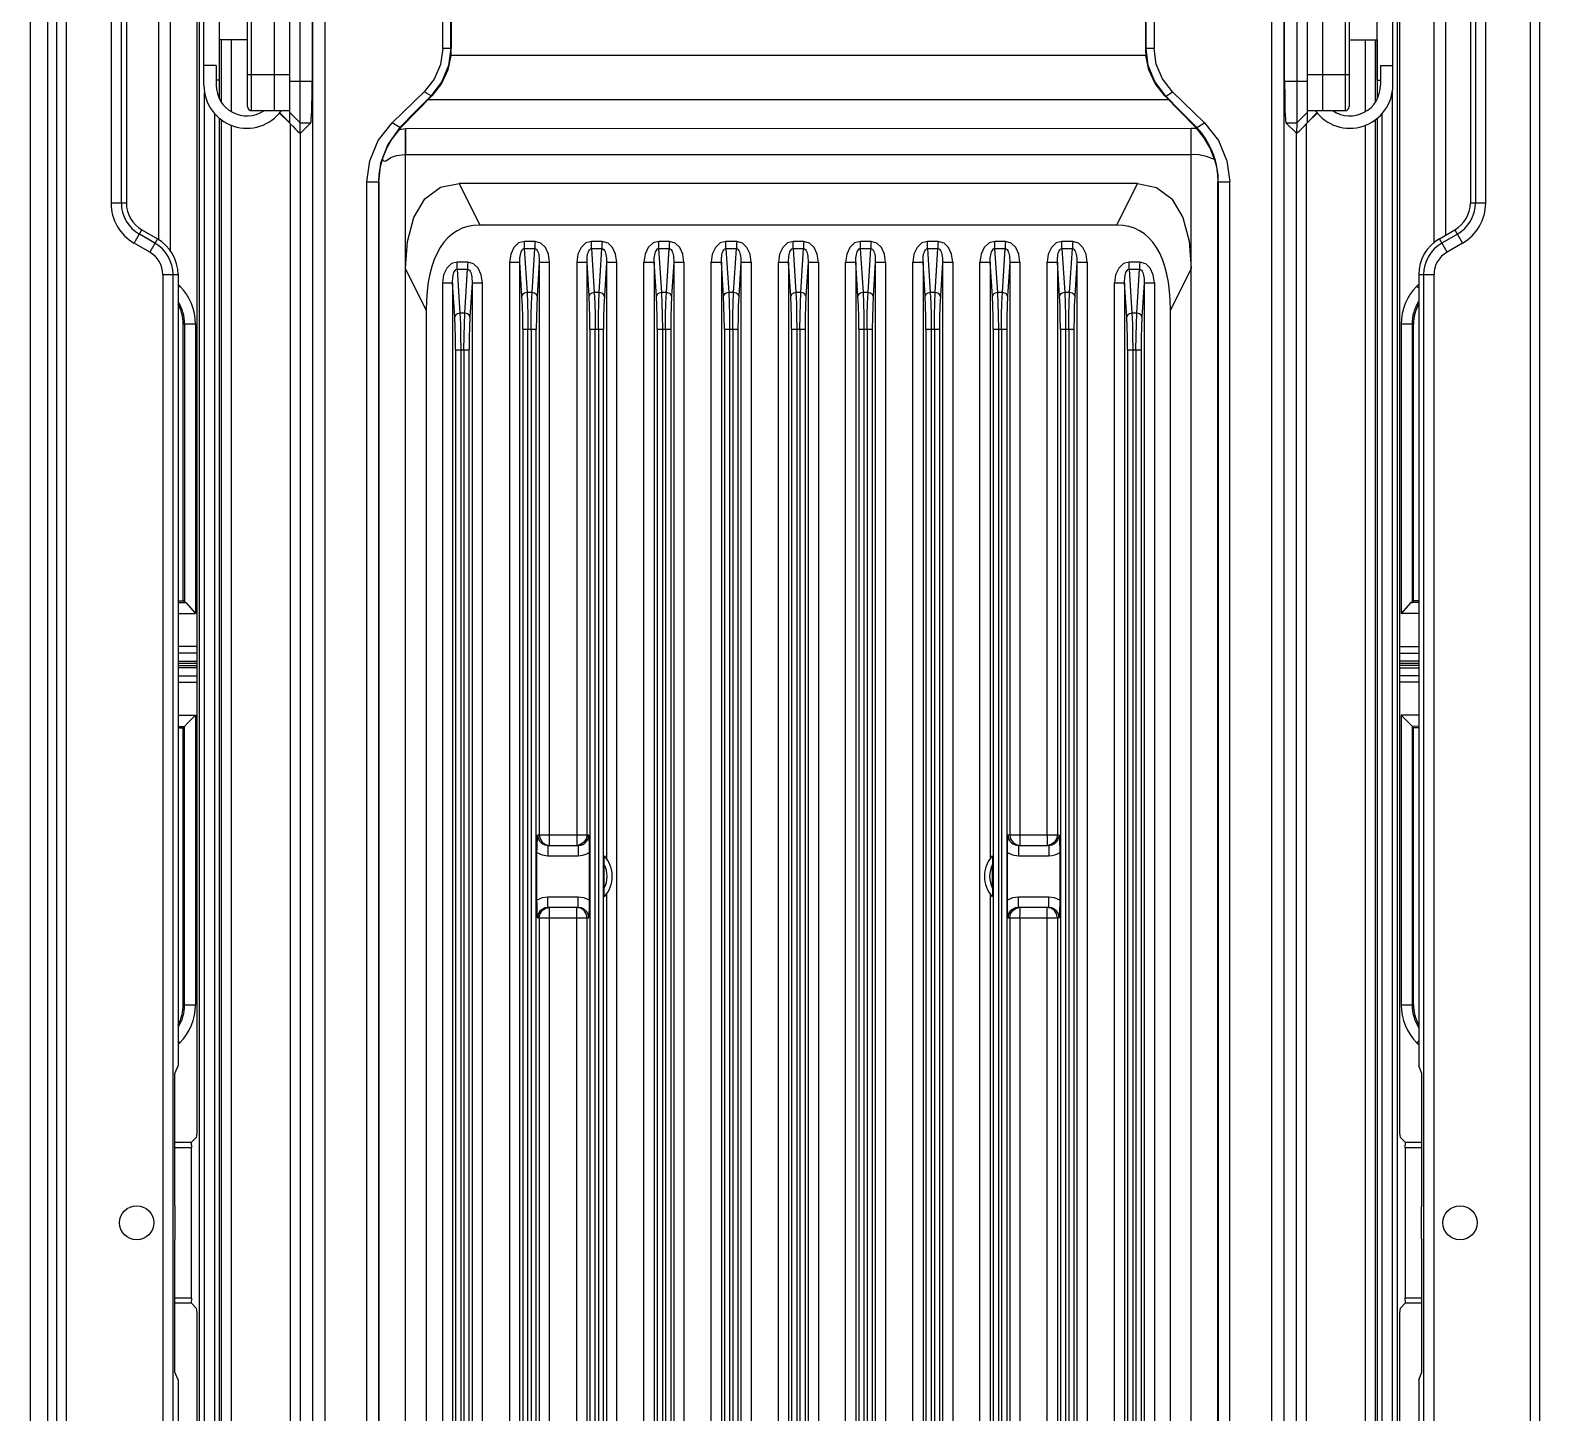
# Model space of a CAD drawing. Header units: millimetres. Extents: x -3132 to 28633, y 682 to 5849.
# Drawn here: x 7236.7 to 7382.7, y 2383.2 to 2516.9 of the extents above; entities that cross this region are included whole.
import ezdxf

# ---------------------------------------------------------------- set-up
doc = ezdxf.new("R2010")
doc.units = ezdxf.units.MM

msp = doc.modelspace()

# ---------------------------------------------------------------- linework, layer by layer
at = {"linetype": 'Continuous'}
for p, q in [((7236.728, 2694.147), (7236.728, 1716.919)), ((7238.395, 2695.146), (7238.395, 1715.92)), ((7239.312, 1716.961), (7239.312, 2694.105)), ((7382.745, 1716.961), (7382.745, 2694.105)), ((7264.034, 2601.516), (7264.034, 1908.046)), ((7265.26, 1906.961), (7265.26, 2601.516)), ((7277.451, 2601.516), (7277.451, 2515.088)), ((7344.606, 2601.516), (7344.606, 2515.088)), ((7356.797, 2601.516), (7356.797, 1906.961)), ((7358.022, 1908.046), (7358.022, 2601.516)), ((7369.167, 2559.533), (7369.167, 2410.832)), ((7368.975, 2333.372), (7368.975, 2557.694)), ((7252.89, 2410.832), (7252.89, 2556.533)), ((7253.082, 2553.519), (7253.082, 2337.547)), ((7240.228, 2343.582), (7240.228, 2547.484)), ((7381.828, 2547.484), (7381.828, 2343.582)), ((7253.528, 2511.533), (7253.528, 2544.533)), ((7255.028, 2512.033), (7255.028, 2544.533)), ((7367.028, 2512.033), (7367.028, 2544.533)), ((7368.528, 2511.533), (7368.528, 2544.533)), ((7261.828, 2507.899), (7261.828, 2543.167)), ((7262.828, 2507.898), (7262.828, 2543.168)), ((7359.228, 2543.168), (7359.228, 2507.898)), ((7360.228, 2543.167), (7360.228, 2507.899)), ((7244.546, 2542.11), (7244.546, 2500.152)), ((7245.545, 2500.152), (7245.545, 2542.11)), ((7246.028, 2542.11), (7246.028, 2500.152)), ((7257.748, 2509.483), (7257.748, 2541.583)), ((7258.148, 2509.083), (7258.148, 2541.983)), ((7260.328, 2541.983), (7260.328, 2509.083)), ((7361.728, 2541.983), (7361.728, 2509.083)), ((7363.908, 2541.983), (7363.908, 2509.083)), ((7364.308, 2541.583), (7364.308, 2509.483)), ((7376.028, 2542.11), (7376.028, 2500.152)), ((7376.511, 2542.11), (7376.511, 2500.152)), ((7377.511, 2500.152), (7377.511, 2542.11)), ((7263.998, 2539.17), (7263.998, 2511.896)), ((7277.412, 2515.088), (7277.399, 2538.609)), ((7344.657, 2538.609), (7344.645, 2515.088)), ((7358.058, 2511.896), (7358.058, 2539.17)), ((7276.626, 2515.088), (7276.626, 2536.432)), ((7345.431, 2536.432), (7345.431, 2515.088)), ((7249.183, 2496.557), (7249.183, 2529.438)), ((7250.252, 2530.211), (7250.252, 2495.517)), ((7372.542, 2496.279), (7372.542, 2529.474)), ((7373.611, 2528.7), (7373.611, 2497.024)), ((7257.748, 2515.933), (7255.028, 2515.933)), ((7255.045, 2510.231), (7255.045, 2515.933)), ((7255.204, 2515.933), (7255.204, 2509.934)), ((7256.203, 2508.992), (7256.203, 2515.933)), ((7364.308, 2515.933), (7367.028, 2515.933)), ((7365.853, 2515.933), (7365.853, 2508.992)), ((7366.852, 2509.934), (7366.852, 2515.933)), ((7367.011, 2515.933), (7367.011, 2510.231)), ((7277.412, 2515.088), (7276.626, 2515.088)), ((7344.642, 2514.405), (7277.414, 2514.405)), ((7345.431, 2515.088), (7344.606, 2515.088)), ((7254.728, 2513.44), (7253.528, 2513.44)), ((7254.728, 2513.44), (7254.728, 2511.533)), ((7367.328, 2513.44), (7367.328, 2511.533)), ((7367.328, 2513.44), (7368.528, 2513.44)), ((7255.028, 2512.033), (7254.728, 2512.033)), ((7257.748, 2512.583), (7261.828, 2512.583)), ((7263.998, 2511.896), (7261.828, 2511.896)), ((7360.228, 2511.896), (7358.058, 2511.896)), ((7360.228, 2512.583), (7364.308, 2512.583)), ((7367.028, 2512.033), (7367.328, 2512.033)), ((7253.595, 2338.019), (7253.595, 2510.799)), ((7271.749, 2507.916), (7274.843, 2510.916)), ((7275.589, 2510.527), (7272.624, 2507.493)), ((7275.506, 2510.529), (7274.843, 2510.916)), ((7275.229, 2510.159), (7346.828, 2510.159)), ((7275.506, 2510.529), (7275.589, 2510.527)), ((7346.467, 2510.527), (7346.55, 2510.529)), ((7346.467, 2510.527), (7349.432, 2507.493)), ((7346.592, 2510.49), (7347.213, 2510.916)), ((7347.213, 2510.916), (7350.307, 2507.916)), ((7368.475, 2510.932), (7368.475, 2333.83)), ((7254.545, 2508.819), (7254.545, 2338.008)), ((7258.148, 2509.083), (7261.828, 2509.083)), ((7261.862, 2507.846), (7260.821, 2508.873)), ((7260.836, 2508.891), (7261.828, 2507.899)), ((7261.828, 2508.898), (7262.828, 2507.898)), ((7360.228, 2508.898), (7359.228, 2507.898)), ((7361.238, 2508.874), (7360.194, 2507.829)), ((7360.228, 2509.083), (7363.908, 2509.083)), ((7360.228, 2507.899), (7361.22, 2508.891)), ((7367.511, 2333.823), (7367.511, 2508.819)), ((7255.045, 2338.505), (7255.045, 2508.33)), ((7255.204, 2508.218), (7255.204, 2338.267)), ((7256.203, 2337.694), (7256.203, 2507.659)), ((7261.862, 2507.846), (7261.862, 2337.694)), ((7262.845, 2506.88), (7262.828, 2507.898)), ((7262.828, 2507.898), (7263.863, 2507.898)), ((7263.863, 2507.898), (7262.862, 2506.897)), ((7272.489, 2507.448), (7271.749, 2507.916)), ((7272.624, 2507.493), (7272.488, 2507.449)), ((7272.624, 2507.493), (7272.56, 2507.426)), ((7273.024, 2507.35), (7273.028, 2504.853)), ((7273.028, 1903.696), (7273.028, 2507.35)), ((7273.075, 2507.365), (7349.028, 2507.378)), ((7349.028, 1906.213), (7349.028, 2507.389)), ((7349.524, 2507.494), (7349.432, 2507.493)), ((7349.432, 2507.493), (7349.532, 2507.388)), ((7349.571, 2507.451), (7350.307, 2507.916)), ((7358.168, 2507.898), (7359.211, 2506.897)), ((7358.168, 2507.898), (7359.228, 2507.898)), ((7359.228, 2507.898), (7359.211, 2506.88)), ((7360.194, 2333.508), (7360.194, 2507.829)), ((7365.853, 2507.659), (7365.853, 2333.508)), ((7366.852, 2334.081), (7366.852, 2508.218)), ((7367.011, 2508.33), (7367.011, 2334.32)), ((7262.833, 2506.885), (7262.845, 2506.88)), ((7262.862, 2338.165), (7262.862, 2506.897)), ((7359.194, 2506.88), (7359.194, 2333.98)), ((7359.211, 2506.88), (7359.222, 2506.884)), ((7273.028, 2504.853), (7349.028, 2504.853)), ((7269.302, 2271.104), (7269.302, 2502.189)), ((7269.302, 2502.189), (7270.456, 2502.189)), ((7270.406, 2502.189), (7270.406, 2271.104)), ((7270.456, 2502.189), (7270.456, 2271.104)), ((7278.221, 2502.033), (7280.221, 2498.022)), ((7343.835, 2502.033), (7278.221, 2502.033)), ((7341.835, 2498.022), (7343.835, 2502.033)), ((7351.6, 2271.104), (7351.6, 2502.189)), ((7351.6, 2502.189), (7351.65, 2502.189)), ((7351.65, 2502.189), (7351.65, 2271.104)), ((7351.65, 2502.189), (7352.755, 2502.189)), ((7352.755, 2271.104), (7352.755, 2502.189)), ((7246.028, 2500.152), (7244.546, 2500.152)), ((7377.511, 2500.152), (7376.028, 2500.152)), ((7246.787, 2496.27), (7247.528, 2497.554)), ((7248.787, 2496.269), (7247.287, 2497.135)), ((7247.528, 2497.554), (7249.028, 2496.688)), ((7341.835, 2498.022), (7280.221, 2498.022)), ((7373.028, 2496.688), (7374.528, 2497.554)), ((7374.77, 2497.135), (7373.27, 2496.269)), ((7374.528, 2497.554), (7375.269, 2496.27)), ((7248.287, 2495.404), (7246.787, 2496.27)), ((7249.028, 2496.688), (7248.287, 2495.404)), ((7284.514, 2495.742), (7284.525, 2495.946)), ((7284.514, 2495.742), (7284.791, 2491.497)), ((7284.514, 2495.742), (7285.531, 2495.741)), ((7284.525, 2495.946), (7284.525, 2496.445)), ((7285.564, 2496.444), (7284.525, 2496.445)), ((7285.266, 2491.497), (7285.531, 2495.741)), ((7285.564, 2496.444), (7285.531, 2496.189)), ((7285.531, 2496.189), (7285.531, 2495.741)), ((7291.014, 2495.742), (7291.025, 2495.946)), ((7291.014, 2495.742), (7291.291, 2491.497)), ((7291.014, 2495.742), (7292.031, 2495.741)), ((7291.025, 2495.946), (7291.025, 2496.445)), ((7292.064, 2496.444), (7291.025, 2496.445)), ((7291.766, 2491.497), (7292.031, 2495.741)), ((7292.064, 2496.444), (7292.031, 2496.189)), ((7292.031, 2496.189), (7292.031, 2495.741)), ((7297.514, 2495.742), (7297.525, 2495.946)), ((7297.514, 2495.742), (7297.791, 2491.497)), ((7297.514, 2495.742), (7298.531, 2495.741)), ((7297.525, 2495.946), (7297.525, 2496.445)), ((7298.564, 2496.444), (7297.525, 2496.445)), ((7298.266, 2491.497), (7298.531, 2495.741)), ((7298.564, 2496.444), (7298.531, 2496.189)), ((7298.531, 2496.189), (7298.531, 2495.741)), ((7304.014, 2495.742), (7304.025, 2495.946)), ((7304.014, 2495.742), (7304.291, 2491.497)), ((7304.014, 2495.742), (7305.031, 2495.741)), ((7304.025, 2495.946), (7304.025, 2496.445)), ((7305.064, 2496.444), (7304.025, 2496.445)), ((7304.766, 2491.497), (7305.031, 2495.741)), ((7305.064, 2496.444), (7305.031, 2496.189)), ((7305.031, 2496.189), (7305.031, 2495.741)), ((7310.514, 2495.742), (7310.525, 2495.946)), ((7310.514, 2495.742), (7310.791, 2491.497)), ((7310.514, 2495.742), (7311.531, 2495.741)), ((7310.525, 2495.946), (7310.525, 2496.445)), ((7311.564, 2496.444), (7310.525, 2496.445)), ((7311.266, 2491.497), (7311.531, 2495.741)), ((7311.564, 2496.444), (7311.531, 2496.189)), ((7311.531, 2496.189), (7311.531, 2495.741)), ((7317.014, 2495.742), (7317.291, 2491.497)), ((7317.014, 2495.742), (7318.031, 2495.741)), ((7318.064, 2496.444), (7317.025, 2496.445)), ((7317.766, 2491.497), (7318.031, 2495.741)), ((7318.064, 2496.444), (7318.031, 2496.189)), ((7318.031, 2496.189), (7318.031, 2495.741)), ((7323.514, 2495.742), (7323.525, 2495.946)), ((7323.514, 2495.742), (7323.791, 2491.497)), ((7323.514, 2495.742), (7324.531, 2495.741)), ((7323.525, 2495.946), (7323.525, 2496.445)), ((7324.564, 2496.444), (7323.525, 2496.445)), ((7324.266, 2491.497), (7324.531, 2495.741)), ((7324.564, 2496.444), (7324.531, 2496.189)), ((7324.531, 2496.189), (7324.531, 2495.741)), ((7330.014, 2495.742), (7330.025, 2495.946)), ((7330.014, 2495.742), (7330.291, 2491.497)), ((7330.014, 2495.742), (7331.031, 2495.741)), ((7330.025, 2495.946), (7330.025, 2496.445)), ((7331.064, 2496.444), (7330.025, 2496.445)), ((7330.766, 2491.497), (7331.031, 2495.741)), ((7331.064, 2496.444), (7331.031, 2496.189)), ((7331.031, 2496.189), (7331.031, 2495.741)), ((7336.514, 2495.742), (7336.525, 2495.946)), ((7336.514, 2495.742), (7336.791, 2491.497)), ((7336.514, 2495.742), (7337.531, 2495.741)), ((7336.525, 2495.946), (7336.525, 2496.445)), ((7337.564, 2496.444), (7336.525, 2496.445)), ((7337.266, 2491.497), (7337.531, 2495.741)), ((7337.564, 2496.444), (7337.531, 2496.189)), ((7337.531, 2496.189), (7337.531, 2495.741)), ((7373.769, 2495.404), (7373.028, 2496.688)), ((7375.269, 2496.27), (7373.769, 2495.404)), ((7278.025, 2493.946), (7278.025, 2494.445)), ((7279.064, 2494.444), (7278.025, 2494.445)), ((7279.064, 2494.444), (7279.031, 2494.189)), ((7279.031, 2494.189), (7279.031, 2493.741)), ((7283.093, 2494.424), (7283.093, 2219.667)), ((7283.093, 2494.424), (7284.087, 2494.424)), ((7284.292, 2491.144), (7284.087, 2494.424)), ((7284.087, 2219.667), (7284.087, 2494.424)), ((7285.97, 2494.424), (7285.765, 2491.144)), ((7285.97, 2494.424), (7285.97, 2439.033)), ((7286.963, 2438.033), (7286.963, 2494.441)), ((7289.593, 2494.424), (7289.593, 2439.033)), ((7289.593, 2494.424), (7290.587, 2494.424)), ((7290.792, 2491.144), (7290.587, 2494.424)), ((7290.587, 2439.033), (7290.587, 2494.424)), ((7292.47, 2494.424), (7292.265, 2491.144)), ((7292.47, 2494.424), (7292.47, 2436.776)), ((7293.463, 2219.667), (7293.463, 2494.441)), ((7296.093, 2219.667), (7296.093, 2494.424)), ((7296.093, 2494.424), (7297.087, 2494.424)), ((7297.292, 2491.144), (7297.087, 2494.424)), ((7297.087, 2494.424), (7297.087, 2219.667)), ((7298.97, 2494.424), (7298.765, 2491.144)), ((7298.97, 2494.424), (7298.97, 2219.667)), ((7299.963, 2494.441), (7299.963, 2219.667)), ((7302.593, 2219.667), (7302.593, 2494.424)), ((7302.593, 2494.424), (7303.587, 2494.424)), ((7303.587, 2494.424), (7303.587, 2219.667)), ((7303.792, 2491.144), (7303.587, 2494.424)), ((7305.47, 2494.424), (7305.265, 2491.144)), ((7305.47, 2494.424), (7305.47, 2219.667)), ((7306.463, 2494.441), (7306.463, 2219.667)), ((7309.093, 2219.667), (7309.093, 2494.424)), ((7309.093, 2494.424), (7310.087, 2494.424)), ((7310.087, 2494.424), (7310.087, 2219.667)), ((7310.292, 2491.144), (7310.087, 2494.424)), ((7311.97, 2494.424), (7311.765, 2491.144)), ((7311.97, 2494.424), (7311.97, 2219.667)), ((7312.963, 2494.441), (7312.963, 2219.667)), ((7315.593, 2219.667), (7315.593, 2494.424)), ((7315.593, 2494.424), (7316.587, 2494.424)), ((7316.792, 2491.144), (7316.587, 2494.424)), ((7316.587, 2494.424), (7316.587, 2219.667)), ((7318.47, 2494.424), (7318.265, 2491.144)), ((7318.47, 2494.424), (7318.47, 2219.667)), ((7319.463, 2494.441), (7319.463, 2219.667)), ((7322.093, 2219.667), (7322.093, 2494.424)), ((7322.093, 2494.424), (7323.087, 2494.424)), ((7323.292, 2491.144), (7323.087, 2494.424)), ((7323.087, 2494.424), (7323.087, 2219.667)), ((7324.97, 2494.424), (7324.765, 2491.144)), ((7324.97, 2494.424), (7324.97, 2219.667)), ((7325.963, 2494.441), (7325.963, 2219.667)), ((7328.593, 2219.667), (7328.593, 2494.424)), ((7328.593, 2494.424), (7329.587, 2494.424)), ((7329.792, 2491.144), (7329.587, 2494.424)), ((7329.587, 2494.424), (7329.587, 2436.776)), ((7331.47, 2494.424), (7331.265, 2491.144)), ((7331.47, 2494.424), (7331.47, 2439.033)), ((7332.463, 2494.441), (7332.463, 2438.033)), ((7335.093, 2439.033), (7335.093, 2494.424)), ((7335.093, 2494.424), (7336.087, 2494.424)), ((7336.087, 2494.424), (7336.087, 2439.033)), ((7336.292, 2491.144), (7336.087, 2494.424)), ((7337.97, 2494.424), (7337.765, 2491.144)), ((7337.97, 2494.424), (7337.97, 2219.667)), ((7338.963, 2494.441), (7338.963, 2219.667)), ((7343.025, 2493.946), (7343.025, 2494.445)), ((7344.064, 2494.444), (7343.025, 2494.445)), ((7344.064, 2494.444), (7344.031, 2494.189)), ((7344.031, 2494.189), (7344.031, 2493.741)), ((7249.546, 2493.224), (7249.546, 2351.842)), ((7249.546, 2493.224), (7251.028, 2493.224)), ((7250.545, 2351.842), (7250.545, 2493.224)), ((7251.028, 2493.224), (7251.028, 2416.707)), ((7275.028, 2489.792), (7273.028, 2493.804)), ((7278.014, 2493.742), (7278.025, 2493.946)), ((7278.014, 2493.742), (7278.291, 2489.497)), ((7278.014, 2493.742), (7279.031, 2493.741)), ((7278.766, 2489.497), (7279.031, 2493.741)), ((7343.014, 2493.742), (7343.025, 2493.946)), ((7343.014, 2493.742), (7343.291, 2489.497)), ((7343.014, 2493.742), (7344.031, 2493.741)), ((7343.766, 2489.497), (7344.031, 2493.741)), ((7349.028, 2493.804), (7347.028, 2489.792)), ((7371.028, 2493.224), (7371.028, 2416.707)), ((7371.028, 2493.224), (7372.511, 2493.224)), ((7371.511, 2493.224), (7371.511, 2351.842)), ((7372.511, 2351.842), (7372.511, 2493.224)), ((7251.202, 2492.117), (7251.028, 2492.292)), ((7251.028, 2491.943), (7251.202, 2492.117)), ((7276.593, 2492.424), (7276.593, 1918.625)), ((7276.593, 2492.424), (7277.587, 2492.424)), ((7277.587, 2492.424), (7277.587, 1918.642)), ((7277.792, 2489.144), (7277.587, 2492.424)), ((7279.47, 2492.424), (7279.265, 2489.144)), ((7279.47, 2492.424), (7279.47, 2217.482)), ((7280.465, 2217.479), (7280.463, 2492.441)), ((7285.266, 2491.497), (7284.791, 2491.497)), ((7291.766, 2491.497), (7291.291, 2491.497)), ((7298.266, 2491.497), (7297.791, 2491.497)), ((7304.766, 2491.497), (7304.291, 2491.497)), ((7311.266, 2491.497), (7310.791, 2491.497)), ((7317.766, 2491.497), (7317.291, 2491.497)), ((7324.266, 2491.497), (7323.791, 2491.497)), ((7330.766, 2491.497), (7330.291, 2491.497)), ((7337.266, 2491.497), (7336.791, 2491.497)), ((7341.591, 2217.479), (7341.593, 2492.424)), ((7341.593, 2492.424), (7342.587, 2492.424)), ((7342.587, 2492.424), (7342.587, 2217.482)), ((7342.792, 2489.144), (7342.587, 2492.424)), ((7344.47, 2492.424), (7344.265, 2489.144)), ((7344.47, 2492.424), (7344.47, 1918.642)), ((7345.463, 2492.441), (7345.463, 1918.642)), ((7371.028, 2492.292), (7370.854, 2492.117)), ((7370.854, 2492.117), (7371.028, 2491.943)), ((7275.028, 2489.792), (7275.028, 1921.274)), ((7347.028, 1921.274), (7347.028, 2489.792)), ((7251.534, 2461.665), (7251.534, 2488.449)), ((7252.722, 2488.449), (7251.534, 2488.449)), ((7251.668, 2488.449), (7251.668, 2461.531)), ((7252.722, 2488.449), (7252.722, 2460.447)), ((7278.766, 2489.497), (7278.291, 2489.497)), ((7343.766, 2489.497), (7343.291, 2489.497)), ((7369.334, 2488.449), (7369.334, 2460.447)), ((7370.522, 2488.449), (7369.334, 2488.449)), ((7370.388, 2488.449), (7370.388, 2461.531)), ((7370.522, 2461.665), (7370.522, 2488.449)), ((7284.374, 2487.962), (7284.374, 2224.352)), ((7284.374, 2487.962), (7285.682, 2487.962)), ((7284.873, 2224.352), (7284.873, 2487.962)), ((7285.183, 2487.962), (7285.183, 2224.352)), ((7285.682, 2224.352), (7285.682, 2487.962)), ((7290.874, 2487.962), (7290.874, 2224.352)), ((7290.874, 2487.962), (7292.182, 2487.962)), ((7291.373, 2224.352), (7291.373, 2487.962)), ((7291.683, 2487.962), (7291.683, 2224.352)), ((7292.182, 2224.352), (7292.182, 2487.962)), ((7297.374, 2487.962), (7297.374, 2224.352)), ((7297.374, 2487.962), (7298.682, 2487.962)), ((7297.873, 2487.962), (7297.873, 2224.352)), ((7298.183, 2487.962), (7298.183, 2224.352)), ((7298.682, 2487.962), (7298.682, 2224.352)), ((7303.874, 2487.962), (7303.874, 2224.352)), ((7303.874, 2487.962), (7305.182, 2487.962)), ((7304.373, 2487.962), (7304.373, 2224.352)), ((7304.683, 2487.962), (7304.683, 2224.352)), ((7305.182, 2487.962), (7305.182, 2224.352)), ((7310.374, 2487.962), (7310.374, 2224.352)), ((7310.374, 2487.962), (7311.682, 2487.962)), ((7310.873, 2487.962), (7310.873, 2224.352)), ((7311.183, 2487.962), (7311.183, 2224.352)), ((7311.682, 2487.962), (7311.682, 2224.352)), ((7316.874, 2487.962), (7316.874, 2224.352)), ((7316.874, 2487.962), (7318.182, 2487.962)), ((7317.373, 2487.962), (7317.373, 2224.352)), ((7317.683, 2487.962), (7317.683, 2224.352)), ((7318.182, 2487.962), (7318.182, 2224.352)), ((7323.374, 2487.962), (7323.374, 2224.352)), ((7323.374, 2487.962), (7324.682, 2487.962)), ((7323.873, 2487.962), (7323.873, 2224.352)), ((7324.183, 2487.962), (7324.183, 2224.352)), ((7324.682, 2487.962), (7324.682, 2224.352)), ((7329.874, 2487.962), (7329.874, 2224.352)), ((7329.874, 2487.962), (7331.182, 2487.962)), ((7330.373, 2487.962), (7330.373, 2224.352)), ((7330.683, 2487.962), (7330.683, 2224.352)), ((7331.182, 2487.962), (7331.182, 2224.352)), ((7336.374, 2487.962), (7336.374, 2224.352)), ((7336.374, 2487.962), (7337.682, 2487.962)), ((7336.873, 2487.962), (7336.873, 2224.352)), ((7337.183, 2487.962), (7337.183, 2224.352)), ((7337.682, 2487.962), (7337.682, 2224.352)), ((7277.874, 2485.962), (7277.874, 1925.104)), ((7277.874, 2485.962), (7279.182, 2485.962)), ((7278.373, 2485.962), (7278.373, 1925.104)), ((7278.683, 2485.962), (7278.683, 2217.241)), ((7279.182, 2217.241), (7279.182, 2485.962)), ((7342.874, 2485.962), (7342.874, 2217.241)), ((7342.874, 2485.962), (7344.182, 2485.962)), ((7343.373, 2485.962), (7343.373, 2217.241)), ((7343.683, 2485.962), (7343.683, 1925.104)), ((7344.182, 2485.962), (7344.182, 1925.104)), ((7251.028, 2461.665), (7251.534, 2461.665)), ((7251.028, 2461.52), (7251.798, 2461.521)), ((7251.028, 2460.447), (7252.722, 2460.447)), ((7251.534, 2461.665), (7251.668, 2461.531)), ((7251.668, 2461.531), (7251.798, 2461.521)), ((7251.798, 2461.521), (7252.722, 2460.447)), ((7370.258, 2461.521), (7369.334, 2460.447)), ((7371.028, 2460.447), (7369.334, 2460.447)), ((7370.258, 2461.521), (7370.388, 2461.531)), ((7371.028, 2461.521), (7370.258, 2461.521)), ((7370.388, 2461.531), (7370.522, 2461.665)), ((7371.028, 2461.665), (7370.522, 2461.665)), ((7252.89, 2457.251), (7251.028, 2457.251)), ((7252.89, 2456.633), (7251.028, 2456.633)), ((7369.167, 2457.251), (7371.028, 2457.251)), ((7369.167, 2456.633), (7371.028, 2456.633)), ((7251.028, 2455.853), (7252.89, 2455.853)), ((7252.89, 2455.633), (7251.028, 2455.633)), ((7251.028, 2455.433), (7252.89, 2455.433)), ((7252.89, 2455.213), (7251.028, 2455.213)), ((7371.028, 2455.853), (7369.167, 2455.853)), ((7371.028, 2455.633), (7369.167, 2455.633)), ((7371.028, 2455.433), (7369.167, 2455.433)), ((7369.167, 2455.213), (7371.028, 2455.213)), ((7251.028, 2454.433), (7252.89, 2454.433)), ((7251.028, 2453.815), (7252.89, 2453.815)), ((7371.028, 2454.433), (7369.167, 2454.433)), ((7371.028, 2453.815), (7369.167, 2453.815)), ((7251.028, 2450.619), (7252.722, 2450.619)), ((7252.722, 2450.619), (7252.722, 2422.617)), ((7369.334, 2450.619), (7369.334, 2422.617)), ((7371.028, 2450.619), (7369.334, 2450.619)), ((7251.028, 2449.533), (7251.66, 2449.534)), ((7251.028, 2449.401), (7251.534, 2449.401)), ((7251.534, 2449.401), (7251.667, 2449.54)), ((7251.534, 2422.617), (7251.534, 2449.401)), ((7251.668, 2422.617), (7251.656, 2449.54)), ((7370.4, 2449.539), (7370.388, 2422.617)), ((7371.028, 2449.542), (7370.395, 2449.544)), ((7370.522, 2422.617), (7370.522, 2449.401)), ((7371.028, 2449.401), (7370.522, 2449.401)), ((7285.782, 2438.629), (7285.805, 2439.033)), ((7290.751, 2439.033), (7285.805, 2439.033)), ((7331.282, 2438.629), (7331.305, 2439.033)), ((7336.251, 2439.033), (7331.305, 2439.033)), ((7285.747, 2432.727), (7285.747, 2437.338)), ((7286.583, 2438.11), (7286.817, 2438.063)), ((7286.811, 2438.033), (7286.811, 2437.033)), ((7286.811, 2438.033), (7289.745, 2438.033)), ((7286.811, 2437.033), (7289.745, 2437.033)), ((7289.589, 2438.11), (7289.593, 2438.033)), ((7289.97, 2438.109), (7289.739, 2438.063)), ((7289.745, 2438.033), (7289.745, 2437.033)), ((7290.806, 2437.766), (7290.81, 2437.338)), ((7290.81, 2437.338), (7290.81, 2432.727)), ((7331.247, 2432.727), (7331.247, 2437.338)), ((7332.083, 2438.11), (7332.317, 2438.063)), ((7332.311, 2438.033), (7332.311, 2437.033)), ((7332.311, 2438.033), (7335.245, 2438.033)), ((7332.311, 2437.033), (7335.245, 2437.033)), ((7335.089, 2438.11), (7335.093, 2438.033)), ((7335.47, 2438.109), (7335.239, 2438.063)), ((7335.245, 2438.033), (7335.245, 2437.033)), ((7336.306, 2437.766), (7336.31, 2437.338)), ((7336.31, 2437.338), (7336.31, 2432.727)), ((7292.247, 2433.88), (7292.247, 2436.185)), ((7329.81, 2433.88), (7329.81, 2436.185)), ((7285.751, 2432.3), (7285.747, 2432.727)), ((7286.811, 2432.033), (7286.811, 2433.033)), ((7289.745, 2433.033), (7286.811, 2433.033)), ((7289.745, 2432.033), (7289.745, 2433.033)), ((7292.47, 2433.29), (7292.47, 2277.776)), ((7329.587, 2433.29), (7329.587, 2277.776)), ((7331.251, 2432.3), (7331.247, 2432.727)), ((7332.311, 2432.033), (7332.311, 2433.033)), ((7335.245, 2433.033), (7332.311, 2433.033)), ((7335.245, 2432.033), (7335.245, 2433.033)), ((7286.586, 2431.957), (7286.817, 2432.003)), ((7289.745, 2432.033), (7286.811, 2432.033)), ((7286.967, 2431.956), (7286.963, 2432.033)), ((7289.593, 2280.033), (7289.593, 2432.033)), ((7289.974, 2431.956), (7289.739, 2432.003)), ((7290.775, 2431.437), (7290.751, 2431.033)), ((7332.086, 2431.957), (7332.317, 2432.003)), ((7335.245, 2432.033), (7332.311, 2432.033)), ((7332.467, 2431.956), (7332.463, 2432.033)), ((7335.093, 2280.033), (7335.093, 2432.033)), ((7335.474, 2431.956), (7335.239, 2432.003)), ((7336.275, 2431.437), (7336.251, 2431.033)), ((7285.805, 2431.033), (7290.751, 2431.033)), ((7285.97, 2431.033), (7285.97, 2280.033)), ((7286.963, 2279.033), (7286.963, 2431.033)), ((7290.587, 2280.033), (7290.587, 2431.033)), ((7331.305, 2431.033), (7336.251, 2431.033)), ((7331.47, 2431.033), (7331.47, 2280.033)), ((7332.463, 2431.033), (7332.463, 2279.033)), ((7336.087, 2431.033), (7336.087, 2280.033)), ((7251.534, 2422.617), (7252.722, 2422.617)), ((7369.334, 2422.617), (7370.522, 2422.617)), ((7251.202, 2418.948), (7251.028, 2419.123)), ((7251.028, 2418.774), (7251.202, 2418.948)), ((7371.028, 2419.123), (7370.854, 2418.948)), ((7370.854, 2418.948), (7371.028, 2418.774)), ((7250.728, 2415.983), (7251.028, 2416.707)), ((7371.328, 2415.983), (7371.028, 2416.707)), ((7250.728, 2403.195), (7250.728, 2415.983)), ((7371.328, 2403.195), (7371.328, 2415.983)), ((7252.312, 2409.292), (7250.728, 2409.292)), ((7252.312, 2409.292), (7252.83, 2409.81)), ((7252.312, 2409.292), (7252.33, 2408.81)), ((7369.226, 2409.81), (7369.744, 2409.292)), ((7369.727, 2408.81), (7369.744, 2409.292)), ((7371.328, 2409.292), (7369.744, 2409.292)), ((7250.728, 2408.81), (7252.33, 2408.81)), ((7252.33, 2394.256), (7252.33, 2408.81)), ((7369.727, 2408.81), (7369.727, 2394.256)), ((7369.727, 2408.81), (7371.328, 2408.81)), ((7250.749, 2403.094), (7250.728, 2403.195)), ((7250.749, 2399.972), (7250.749, 2403.094)), ((7371.328, 2403.195), (7371.308, 2403.094)), ((7371.308, 2399.972), (7371.308, 2403.094)), ((7250.728, 2399.871), (7250.749, 2399.972)), ((7250.728, 2387.083), (7250.728, 2399.871)), ((7371.308, 2399.972), (7371.328, 2399.871)), ((7371.328, 2387.083), (7371.328, 2399.871)), ((7252.33, 2394.256), (7250.728, 2394.256)), ((7250.728, 2393.774), (7252.312, 2393.774)), ((7252.33, 2394.256), (7252.312, 2393.774)), ((7252.83, 2393.255), (7252.312, 2393.774)), ((7369.744, 2393.774), (7369.226, 2393.255)), ((7369.744, 2393.774), (7369.727, 2394.256)), ((7371.328, 2394.256), (7369.727, 2394.256)), ((7369.744, 2393.774), (7371.328, 2393.774)), ((7252.89, 2334.533), (7252.89, 2392.234)), ((7369.167, 2392.234), (7369.167, 2331.533)), ((7251.028, 2386.358), (7250.728, 2387.083)), ((7251.028, 2386.358), (7251.028, 2351.842)), ((7371.028, 2386.358), (7371.328, 2387.083)), ((7371.028, 2386.358), (7371.028, 2351.842))]:
    msp.add_line(p, q, dxfattribs=at)
for points in [[(7276.626, 2515.088), (7276.413, 2513.55), (7275.803, 2512.129), (7274.843, 2510.916)], [(7277.399, 2515.088), (7277.185, 2513.444), (7276.552, 2511.898), (7275.506, 2510.529)], [(7277.414, 2514.405), (7277.118, 2513.043), (7276.511, 2511.721), (7275.589, 2510.527)], [(7346.467, 2510.527), (7345.546, 2511.721), (7344.939, 2513.043), (7344.642, 2514.405)], [(7346.551, 2510.529), (7345.502, 2511.902), (7344.871, 2513.445), (7344.657, 2515.088)], [(7347.213, 2510.916), (7346.24, 2512.152), (7345.636, 2513.576), (7345.431, 2515.088)], [(7358.058, 2511.896), (7358.068, 2510.398), (7358.098, 2509.117), (7358.141, 2508.242), (7358.193, 2507.898)], [(7275.506, 2510.529), (7273.969, 2508.963), (7272.488, 2507.449)], [(7349.524, 2507.494), (7348.003, 2509.049), (7346.55, 2510.529)], [(7261.854, 2507.838), (7262.15, 2507.544), (7262.395, 2507.302), (7262.593, 2507.11), (7262.739, 2506.971), (7262.833, 2506.885)], [(7269.302, 2502.189), (7269.578, 2504.231), (7270.4, 2506.19), (7271.749, 2507.916)], [(7272.489, 2507.448), (7271.318, 2505.821), (7270.627, 2504.018), (7270.406, 2502.189)], [(7272.434, 2507.29), (7271.731, 2506.387), (7271.181, 2505.412), (7270.788, 2504.398)], [(7272.56, 2507.426), (7272.497, 2507.359), (7272.434, 2507.29)], [(7272.434, 2507.29), (7272.644, 2507.301), (7272.842, 2507.31), (7273.075, 2507.365)], [(7349.028, 2507.378), (7349.197, 2507.393), (7349.365, 2507.393), (7349.532, 2507.388)], [(7351.65, 2502.189), (7351.645, 2502.465), (7351.628, 2502.768), (7351.596, 2503.099), (7351.544, 2503.46), (7351.468, 2503.853), (7351.361, 2504.279), (7351.215, 2504.739), (7351.022, 2505.233), (7350.771, 2505.76), (7350.448, 2506.317), (7350.039, 2506.898), (7349.524, 2507.494)], [(7351.278, 2504.366), (7350.86, 2505.446), (7350.276, 2506.462), (7349.532, 2507.388)], [(7350.307, 2507.916), (7351.658, 2506.19), (7352.48, 2504.234), (7352.755, 2502.189)], [(7359.222, 2506.884), (7359.317, 2506.971), (7359.464, 2507.11), (7359.662, 2507.302), (7359.907, 2507.544), (7360.194, 2507.829)], [(7270.456, 2502.189), (7270.493, 2502.935), (7270.604, 2503.671), (7270.789, 2504.398)], [(7270.789, 2504.398), (7270.856, 2504.254), (7270.985, 2504.208), (7271.141, 2504.241), (7271.287, 2504.324), (7271.419, 2504.423), (7271.57, 2504.52), (7271.759, 2504.605), (7271.969, 2504.679), (7272.195, 2504.741), (7272.438, 2504.791), (7272.71, 2504.826), (7273.028, 2504.853)], [(7351.278, 2504.366), (7350.514, 2504.637), (7349.76, 2504.8), (7349.028, 2504.853)], [(7351.278, 2504.366), (7351.457, 2503.65), (7351.564, 2502.924), (7351.6, 2502.189)], [(7273.028, 2493.804), (7273.218, 2496.446), (7273.825, 2498.747), (7274.909, 2500.564), (7276.402, 2501.67), (7278.221, 2502.033)], [(7343.835, 2502.033), (7345.684, 2501.656), (7347.159, 2500.552), (7348.23, 2498.752), (7348.837, 2496.456), (7349.028, 2493.804)], [(7284.525, 2496.445), (7283.973, 2496.293), (7283.513, 2495.864), (7283.203, 2495.213), (7283.093, 2494.424)], [(7284.087, 2494.424), (7284.086, 2494.63), (7284.095, 2494.82), (7284.113, 2494.994), (7284.139, 2495.152), (7284.173, 2495.296), (7284.216, 2495.426), (7284.267, 2495.54), (7284.33, 2495.637), (7284.409, 2495.708), (7284.514, 2495.741)], [(7285.531, 2495.741), (7285.632, 2495.718), (7285.714, 2495.651), (7285.781, 2495.555), (7285.835, 2495.441), (7285.879, 2495.311), (7285.914, 2495.166), (7285.942, 2495.005), (7285.961, 2494.829), (7285.971, 2494.635), (7285.97, 2494.424)], [(7286.963, 2494.441), (7286.853, 2495.213), (7286.559, 2495.843), (7286.122, 2496.27), (7285.564, 2496.444)], [(7291.025, 2496.445), (7290.473, 2496.293), (7290.013, 2495.864), (7289.703, 2495.213), (7289.593, 2494.424)], [(7290.587, 2494.424), (7290.586, 2494.63), (7290.595, 2494.82), (7290.613, 2494.994), (7290.639, 2495.152), (7290.673, 2495.296), (7290.716, 2495.426), (7290.767, 2495.54), (7290.83, 2495.637), (7290.909, 2495.708), (7291.014, 2495.741)], [(7292.031, 2495.741), (7292.132, 2495.718), (7292.214, 2495.651), (7292.281, 2495.555), (7292.335, 2495.441), (7292.379, 2495.311), (7292.414, 2495.166), (7292.442, 2495.005), (7292.461, 2494.829), (7292.471, 2494.635), (7292.47, 2494.424)], [(7293.463, 2494.441), (7293.353, 2495.213), (7293.059, 2495.843), (7292.622, 2496.27), (7292.064, 2496.444)], [(7297.525, 2496.445), (7296.973, 2496.293), (7296.513, 2495.864), (7296.203, 2495.213), (7296.093, 2494.424)], [(7297.087, 2494.424), (7297.086, 2494.63), (7297.095, 2494.82), (7297.113, 2494.994), (7297.139, 2495.152), (7297.173, 2495.296), (7297.216, 2495.426), (7297.267, 2495.54), (7297.33, 2495.637), (7297.409, 2495.708), (7297.514, 2495.741)], [(7298.531, 2495.741), (7298.632, 2495.718), (7298.714, 2495.651), (7298.781, 2495.555), (7298.835, 2495.441), (7298.879, 2495.311), (7298.914, 2495.166), (7298.942, 2495.005), (7298.961, 2494.829), (7298.971, 2494.635), (7298.97, 2494.424)], [(7299.963, 2494.441), (7299.853, 2495.213), (7299.559, 2495.843), (7299.122, 2496.27), (7298.564, 2496.444)], [(7304.025, 2496.445), (7303.473, 2496.293), (7303.013, 2495.864), (7302.703, 2495.213), (7302.593, 2494.424)], [(7303.587, 2494.424), (7303.586, 2494.63), (7303.595, 2494.82), (7303.613, 2494.994), (7303.639, 2495.152), (7303.673, 2495.296), (7303.716, 2495.426), (7303.767, 2495.54), (7303.83, 2495.637), (7303.909, 2495.708), (7304.014, 2495.741)], [(7305.031, 2495.741), (7305.132, 2495.718), (7305.214, 2495.651), (7305.281, 2495.555), (7305.335, 2495.441), (7305.379, 2495.311), (7305.414, 2495.166), (7305.442, 2495.005), (7305.461, 2494.829), (7305.471, 2494.635), (7305.47, 2494.424)], [(7306.463, 2494.441), (7306.353, 2495.213), (7306.059, 2495.843), (7305.622, 2496.27), (7305.064, 2496.444)], [(7310.525, 2496.445), (7309.973, 2496.293), (7309.513, 2495.864), (7309.203, 2495.213), (7309.093, 2494.424)], [(7310.087, 2494.424), (7310.086, 2494.63), (7310.095, 2494.82), (7310.113, 2494.994), (7310.139, 2495.152), (7310.173, 2495.296), (7310.216, 2495.426), (7310.267, 2495.54), (7310.33, 2495.637), (7310.409, 2495.708), (7310.514, 2495.741)], [(7311.531, 2495.741), (7311.632, 2495.718), (7311.714, 2495.651), (7311.781, 2495.555), (7311.835, 2495.441), (7311.879, 2495.311), (7311.914, 2495.166), (7311.942, 2495.005), (7311.961, 2494.829), (7311.971, 2494.635), (7311.97, 2494.424)], [(7312.963, 2494.441), (7312.853, 2495.213), (7312.559, 2495.843), (7312.122, 2496.27), (7311.564, 2496.444)], [(7317.025, 2496.445), (7316.473, 2496.293), (7316.013, 2495.864), (7315.703, 2495.213), (7315.593, 2494.424)], [(7316.587, 2494.424), (7316.586, 2494.63), (7316.595, 2494.82), (7316.613, 2494.994), (7316.639, 2495.152), (7316.673, 2495.296), (7316.716, 2495.426), (7316.767, 2495.54), (7316.83, 2495.637), (7316.909, 2495.708), (7317.014, 2495.741)], [(7317.014, 2495.742), (7317.025, 2495.946), (7317.025, 2496.445)], [(7318.031, 2495.741), (7318.132, 2495.718), (7318.214, 2495.651), (7318.281, 2495.555), (7318.335, 2495.441), (7318.379, 2495.311), (7318.414, 2495.166), (7318.442, 2495.005), (7318.461, 2494.829), (7318.471, 2494.635), (7318.47, 2494.424)], [(7319.463, 2494.441), (7319.353, 2495.213), (7319.059, 2495.843), (7318.622, 2496.27), (7318.064, 2496.444)], [(7323.525, 2496.445), (7322.973, 2496.293), (7322.513, 2495.864), (7322.203, 2495.213), (7322.093, 2494.424)], [(7323.087, 2494.424), (7323.086, 2494.63), (7323.095, 2494.82), (7323.113, 2494.994), (7323.139, 2495.152), (7323.173, 2495.296), (7323.216, 2495.426), (7323.267, 2495.54), (7323.33, 2495.637), (7323.409, 2495.708), (7323.514, 2495.741)], [(7324.531, 2495.741), (7324.632, 2495.718), (7324.714, 2495.651), (7324.781, 2495.555), (7324.835, 2495.441), (7324.879, 2495.311), (7324.914, 2495.166), (7324.942, 2495.005), (7324.961, 2494.829), (7324.971, 2494.635), (7324.97, 2494.424)], [(7325.963, 2494.441), (7325.853, 2495.213), (7325.559, 2495.843), (7325.122, 2496.27), (7324.564, 2496.444)], [(7330.025, 2496.445), (7329.473, 2496.293), (7329.013, 2495.864), (7328.703, 2495.213), (7328.593, 2494.424)], [(7329.587, 2494.424), (7329.586, 2494.63), (7329.595, 2494.82), (7329.613, 2494.994), (7329.639, 2495.152), (7329.673, 2495.296), (7329.716, 2495.426), (7329.767, 2495.54), (7329.83, 2495.637), (7329.909, 2495.708), (7330.014, 2495.741)], [(7331.031, 2495.741), (7331.132, 2495.718), (7331.214, 2495.651), (7331.281, 2495.555), (7331.335, 2495.441), (7331.379, 2495.311), (7331.414, 2495.166), (7331.442, 2495.005), (7331.461, 2494.829), (7331.471, 2494.635), (7331.47, 2494.424)], [(7332.463, 2494.441), (7332.353, 2495.213), (7332.059, 2495.843), (7331.622, 2496.27), (7331.064, 2496.444)], [(7336.525, 2496.445), (7335.973, 2496.293), (7335.513, 2495.864), (7335.203, 2495.213), (7335.093, 2494.424)], [(7336.087, 2494.424), (7336.086, 2494.63), (7336.095, 2494.82), (7336.113, 2494.994), (7336.139, 2495.152), (7336.173, 2495.296), (7336.216, 2495.426), (7336.267, 2495.54), (7336.33, 2495.637), (7336.409, 2495.708), (7336.514, 2495.741)], [(7337.531, 2495.741), (7337.632, 2495.718), (7337.714, 2495.651), (7337.781, 2495.555), (7337.835, 2495.441), (7337.879, 2495.311), (7337.914, 2495.166), (7337.942, 2495.005), (7337.961, 2494.829), (7337.971, 2494.635), (7337.97, 2494.424)], [(7338.963, 2494.441), (7338.853, 2495.213), (7338.559, 2495.843), (7338.122, 2496.27), (7337.564, 2496.444)], [(7278.025, 2494.445), (7277.473, 2494.293), (7277.013, 2493.864), (7276.703, 2493.213), (7276.593, 2492.424)], [(7280.463, 2492.441), (7280.353, 2493.213), (7280.059, 2493.843), (7279.622, 2494.27), (7279.064, 2494.444)], [(7285.97, 2494.424), (7286.472, 2494.424), (7286.963, 2494.441)], [(7292.47, 2494.424), (7292.972, 2494.424), (7293.463, 2494.441)], [(7298.97, 2494.424), (7299.472, 2494.424), (7299.963, 2494.441)], [(7305.47, 2494.424), (7305.972, 2494.424), (7306.463, 2494.441)], [(7311.97, 2494.424), (7312.472, 2494.424), (7312.963, 2494.441)], [(7318.47, 2494.424), (7318.972, 2494.424), (7319.463, 2494.441)], [(7324.97, 2494.424), (7325.472, 2494.424), (7325.963, 2494.441)], [(7331.47, 2494.424), (7331.972, 2494.424), (7332.463, 2494.441)], [(7337.97, 2494.424), (7338.472, 2494.424), (7338.963, 2494.441)], [(7343.025, 2494.445), (7342.473, 2494.293), (7342.013, 2493.864), (7341.703, 2493.213), (7341.593, 2492.424)], [(7345.463, 2492.441), (7345.353, 2493.213), (7345.059, 2493.843), (7344.622, 2494.27), (7344.064, 2494.444)], [(7277.587, 2492.424), (7277.586, 2492.63), (7277.595, 2492.82), (7277.613, 2492.994), (7277.639, 2493.152), (7277.673, 2493.296), (7277.716, 2493.426), (7277.767, 2493.54), (7277.83, 2493.637), (7277.909, 2493.708), (7278.014, 2493.741)], [(7279.031, 2493.741), (7279.132, 2493.718), (7279.214, 2493.651), (7279.281, 2493.555), (7279.335, 2493.441), (7279.379, 2493.311), (7279.414, 2493.166), (7279.442, 2493.005), (7279.461, 2492.829), (7279.471, 2492.635), (7279.47, 2492.424)], [(7342.587, 2492.424), (7342.586, 2492.63), (7342.595, 2492.82), (7342.613, 2492.994), (7342.639, 2493.152), (7342.673, 2493.296), (7342.716, 2493.426), (7342.767, 2493.54), (7342.83, 2493.637), (7342.909, 2493.708), (7343.014, 2493.741)], [(7344.031, 2493.741), (7344.132, 2493.718), (7344.214, 2493.651), (7344.281, 2493.555), (7344.335, 2493.441), (7344.379, 2493.311), (7344.414, 2493.166), (7344.442, 2493.005), (7344.461, 2492.829), (7344.471, 2492.635), (7344.47, 2492.424)], [(7279.47, 2492.424), (7279.972, 2492.424), (7280.463, 2492.441)], [(7284.791, 2491.497), (7284.553, 2491.447), (7284.37, 2491.321), (7284.292, 2491.144)], [(7284.374, 2487.962), (7284.365, 2489.127), (7284.336, 2490.212), (7284.292, 2491.144)], [(7284.791, 2491.497), (7284.835, 2490.473), (7284.863, 2489.268), (7284.873, 2487.962)], [(7285.183, 2487.962), (7285.193, 2489.267), (7285.221, 2490.472), (7285.266, 2491.497)], [(7285.765, 2491.144), (7285.694, 2491.312), (7285.515, 2491.442), (7285.266, 2491.497)], [(7285.765, 2491.144), (7285.72, 2490.212), (7285.692, 2489.127), (7285.682, 2487.962)], [(7291.291, 2491.497), (7291.053, 2491.447), (7290.87, 2491.321), (7290.792, 2491.144)], [(7290.874, 2487.962), (7290.865, 2489.127), (7290.836, 2490.212), (7290.792, 2491.144)], [(7291.291, 2491.497), (7291.335, 2490.473), (7291.363, 2489.268), (7291.373, 2487.962)], [(7291.683, 2487.962), (7291.693, 2489.267), (7291.721, 2490.472), (7291.766, 2491.497)], [(7292.265, 2491.144), (7292.194, 2491.312), (7292.015, 2491.442), (7291.766, 2491.497)], [(7292.265, 2491.144), (7292.22, 2490.212), (7292.192, 2489.127), (7292.182, 2487.962)], [(7297.791, 2491.497), (7297.553, 2491.447), (7297.37, 2491.321), (7297.292, 2491.144)], [(7297.374, 2487.962), (7297.365, 2489.127), (7297.336, 2490.212), (7297.292, 2491.144)], [(7297.791, 2491.497), (7297.835, 2490.473), (7297.863, 2489.268), (7297.873, 2487.962)], [(7298.183, 2487.962), (7298.193, 2489.267), (7298.221, 2490.472), (7298.266, 2491.497)], [(7298.765, 2491.144), (7298.694, 2491.312), (7298.515, 2491.442), (7298.266, 2491.497)], [(7298.765, 2491.144), (7298.72, 2490.212), (7298.692, 2489.127), (7298.682, 2487.962)], [(7304.291, 2491.497), (7304.053, 2491.447), (7303.87, 2491.321), (7303.792, 2491.144)], [(7303.874, 2487.962), (7303.865, 2489.127), (7303.836, 2490.212), (7303.792, 2491.144)], [(7304.291, 2491.497), (7304.335, 2490.473), (7304.363, 2489.268), (7304.373, 2487.962)], [(7304.683, 2487.962), (7304.693, 2489.267), (7304.721, 2490.472), (7304.766, 2491.497)], [(7305.265, 2491.144), (7305.194, 2491.312), (7305.015, 2491.442), (7304.766, 2491.497)], [(7305.265, 2491.144), (7305.22, 2490.212), (7305.192, 2489.127), (7305.182, 2487.962)], [(7310.791, 2491.497), (7310.553, 2491.447), (7310.37, 2491.321), (7310.292, 2491.144)], [(7310.374, 2487.962), (7310.365, 2489.127), (7310.336, 2490.212), (7310.292, 2491.144)], [(7310.791, 2491.497), (7310.835, 2490.473), (7310.863, 2489.268), (7310.873, 2487.962)], [(7311.183, 2487.962), (7311.193, 2489.267), (7311.221, 2490.472), (7311.266, 2491.497)], [(7311.765, 2491.144), (7311.694, 2491.312), (7311.515, 2491.442), (7311.266, 2491.497)], [(7311.765, 2491.144), (7311.72, 2490.212), (7311.692, 2489.127), (7311.682, 2487.962)], [(7317.291, 2491.497), (7317.053, 2491.447), (7316.87, 2491.321), (7316.792, 2491.144)], [(7316.874, 2487.962), (7316.865, 2489.127), (7316.836, 2490.212), (7316.792, 2491.144)], [(7317.291, 2491.497), (7317.335, 2490.473), (7317.363, 2489.268), (7317.373, 2487.962)], [(7317.683, 2487.962), (7317.693, 2489.267), (7317.721, 2490.472), (7317.766, 2491.497)], [(7318.265, 2491.144), (7318.194, 2491.312), (7318.015, 2491.442), (7317.766, 2491.497)], [(7318.265, 2491.144), (7318.22, 2490.212), (7318.192, 2489.127), (7318.182, 2487.962)], [(7323.791, 2491.497), (7323.553, 2491.447), (7323.37, 2491.321), (7323.292, 2491.144)], [(7323.374, 2487.962), (7323.365, 2489.127), (7323.336, 2490.212), (7323.292, 2491.144)], [(7323.791, 2491.497), (7323.835, 2490.473), (7323.863, 2489.268), (7323.873, 2487.962)], [(7324.183, 2487.962), (7324.193, 2489.267), (7324.221, 2490.472), (7324.266, 2491.497)], [(7324.765, 2491.144), (7324.694, 2491.312), (7324.515, 2491.442), (7324.266, 2491.497)], [(7324.765, 2491.144), (7324.72, 2490.212), (7324.692, 2489.127), (7324.682, 2487.962)], [(7330.291, 2491.497), (7330.053, 2491.447), (7329.87, 2491.321), (7329.792, 2491.144)], [(7329.874, 2487.962), (7329.865, 2489.127), (7329.836, 2490.212), (7329.792, 2491.144)], [(7330.291, 2491.497), (7330.335, 2490.473), (7330.363, 2489.268), (7330.373, 2487.962)], [(7330.683, 2487.962), (7330.693, 2489.267), (7330.721, 2490.472), (7330.766, 2491.497)], [(7331.265, 2491.144), (7331.194, 2491.312), (7331.015, 2491.442), (7330.766, 2491.497)], [(7331.265, 2491.144), (7331.22, 2490.212), (7331.192, 2489.127), (7331.182, 2487.962)], [(7336.791, 2491.497), (7336.553, 2491.447), (7336.37, 2491.321), (7336.292, 2491.144)], [(7336.374, 2487.962), (7336.365, 2489.127), (7336.336, 2490.212), (7336.292, 2491.144)], [(7336.791, 2491.497), (7336.835, 2490.473), (7336.863, 2489.268), (7336.873, 2487.962)], [(7337.183, 2487.962), (7337.193, 2489.267), (7337.221, 2490.472), (7337.266, 2491.497)], [(7337.765, 2491.144), (7337.694, 2491.312), (7337.515, 2491.442), (7337.266, 2491.497)], [(7337.765, 2491.144), (7337.72, 2490.212), (7337.692, 2489.127), (7337.682, 2487.962)], [(7344.47, 2492.424), (7344.972, 2492.424), (7345.463, 2492.441)], [(7278.291, 2489.497), (7278.053, 2489.447), (7277.87, 2489.321), (7277.792, 2489.144)], [(7277.874, 2485.962), (7277.865, 2487.127), (7277.836, 2488.212), (7277.792, 2489.144)], [(7278.291, 2489.497), (7278.335, 2488.473), (7278.363, 2487.268), (7278.373, 2485.962)], [(7278.683, 2485.962), (7278.693, 2487.267), (7278.721, 2488.472), (7278.766, 2489.497)], [(7279.265, 2489.144), (7279.194, 2489.312), (7279.015, 2489.442), (7278.766, 2489.497)], [(7279.265, 2489.144), (7279.22, 2488.212), (7279.192, 2487.127), (7279.182, 2485.962)], [(7343.291, 2489.497), (7343.053, 2489.447), (7342.87, 2489.321), (7342.792, 2489.144)], [(7342.874, 2485.962), (7342.865, 2487.127), (7342.836, 2488.212), (7342.792, 2489.144)], [(7343.291, 2489.497), (7343.335, 2488.473), (7343.363, 2487.268), (7343.373, 2485.962)], [(7343.683, 2485.962), (7343.693, 2487.267), (7343.721, 2488.472), (7343.766, 2489.497)], [(7344.265, 2489.144), (7344.194, 2489.312), (7344.015, 2489.442), (7343.766, 2489.497)], [(7344.265, 2489.144), (7344.22, 2488.212), (7344.192, 2487.127), (7344.182, 2485.962)], [(7251.656, 2449.54), (7252.012, 2449.899), (7252.366, 2450.26), (7252.722, 2450.619)], [(7370.395, 2449.544), (7370.048, 2449.9), (7369.693, 2450.258), (7369.334, 2450.619)], [(7370.389, 2449.539), (7370.433, 2449.49), (7370.522, 2449.401)], [(7285.747, 2437.338), (7285.751, 2437.778), (7285.763, 2438.214), (7285.782, 2438.629)], [(7285.805, 2439.033), (7285.854, 2438.724), (7285.997, 2438.446), (7286.175, 2438.258)], [(7285.97, 2439.033), (7286.043, 2438.657), (7286.258, 2438.329), (7286.583, 2438.11)], [(7289.593, 2439.033), (7289.589, 2438.657), (7289.589, 2438.11)], [(7290.587, 2439.033), (7290.511, 2438.65), (7290.294, 2438.326), (7289.97, 2438.109)], [(7290.381, 2438.258), (7290.468, 2438.337), (7290.568, 2438.457), (7290.641, 2438.577), (7290.691, 2438.694), (7290.725, 2438.807), (7290.744, 2438.919), (7290.751, 2439.033)], [(7290.751, 2439.033), (7290.775, 2438.624), (7290.794, 2438.202), (7290.806, 2437.766)], [(7331.247, 2437.338), (7331.251, 2437.778), (7331.263, 2438.214), (7331.282, 2438.629)], [(7331.305, 2439.033), (7331.354, 2438.724), (7331.497, 2438.446), (7331.675, 2438.258)], [(7331.47, 2439.033), (7331.543, 2438.657), (7331.758, 2438.329), (7332.083, 2438.11)], [(7335.093, 2439.033), (7335.089, 2438.657), (7335.089, 2438.11)], [(7336.087, 2439.033), (7336.011, 2438.65), (7335.794, 2438.326), (7335.47, 2438.109)], [(7335.881, 2438.258), (7335.923, 2438.294), (7336.002, 2438.374), (7336.068, 2438.457), (7336.125, 2438.548), (7336.174, 2438.648), (7336.213, 2438.762), (7336.241, 2438.89), (7336.251, 2439.033)], [(7336.251, 2439.033), (7336.275, 2438.624), (7336.294, 2438.202), (7336.306, 2437.766)], [(7285.747, 2437.338), (7286.253, 2437.112), (7286.811, 2437.033)], [(7286.175, 2438.258), (7286.219, 2438.225), (7286.498, 2438.082), (7286.811, 2438.033)], [(7289.745, 2438.033), (7289.977, 2438.06), (7290.175, 2438.129), (7290.338, 2438.225), (7290.381, 2438.258)], [(7289.745, 2437.033), (7290.152, 2437.075), (7290.507, 2437.183), (7290.81, 2437.338)], [(7292.247, 2436.185), (7292.248, 2436.444), (7292.251, 2436.673), (7292.258, 2436.861), (7292.267, 2436.983), (7292.278, 2437.018)], [(7329.778, 2437.018), (7329.789, 2436.984), (7329.798, 2436.863), (7329.805, 2436.676), (7329.809, 2436.447), (7329.81, 2436.185)], [(7331.247, 2437.338), (7331.753, 2437.112), (7332.311, 2437.033)], [(7331.675, 2438.258), (7331.719, 2438.225), (7331.998, 2438.082), (7332.311, 2438.033)], [(7335.245, 2438.033), (7335.421, 2438.048), (7335.578, 2438.089), (7335.713, 2438.148), (7335.828, 2438.218), (7335.881, 2438.258)], [(7335.245, 2437.033), (7335.559, 2437.058), (7335.842, 2437.124), (7336.092, 2437.22), (7336.31, 2437.338)], [(7286.811, 2433.033), (7286.256, 2432.954), (7285.747, 2432.727)], [(7290.81, 2432.727), (7290.304, 2432.953), (7289.745, 2433.033)], [(7290.81, 2432.727), (7290.806, 2432.287), (7290.793, 2431.852), (7290.775, 2431.437)], [(7292.278, 2433.048), (7292.267, 2433.082), (7292.258, 2433.203), (7292.251, 2433.39), (7292.248, 2433.619), (7292.247, 2433.88)], [(7329.81, 2433.88), (7329.809, 2433.622), (7329.805, 2433.392), (7329.798, 2433.205), (7329.789, 2433.082), (7329.778, 2433.048)], [(7332.311, 2433.033), (7331.756, 2432.954), (7331.247, 2432.727)], [(7336.31, 2432.727), (7335.804, 2432.954), (7335.245, 2433.033)], [(7336.31, 2432.727), (7336.306, 2432.287), (7336.293, 2431.852), (7336.275, 2431.437)], [(7285.805, 2431.033), (7285.781, 2431.441), (7285.762, 2431.864), (7285.751, 2432.3)], [(7286.175, 2431.808), (7285.998, 2431.621), (7285.855, 2431.342), (7285.805, 2431.033)], [(7285.97, 2431.033), (7286.046, 2431.416), (7286.262, 2431.74), (7286.586, 2431.957)], [(7286.811, 2432.033), (7286.5, 2431.984), (7286.22, 2431.842), (7286.175, 2431.808)], [(7286.963, 2431.033), (7286.967, 2431.409), (7286.967, 2431.956)], [(7290.381, 2431.808), (7290.339, 2431.84), (7290.059, 2431.983), (7289.745, 2432.033)], [(7290.587, 2431.033), (7290.513, 2431.409), (7290.298, 2431.737), (7289.974, 2431.956)], [(7290.751, 2431.033), (7290.702, 2431.341), (7290.56, 2431.619), (7290.381, 2431.808)], [(7331.305, 2431.033), (7331.281, 2431.441), (7331.262, 2431.864), (7331.251, 2432.3)], [(7331.675, 2431.808), (7331.498, 2431.621), (7331.355, 2431.342), (7331.305, 2431.033)], [(7331.47, 2431.033), (7331.546, 2431.416), (7331.762, 2431.74), (7332.086, 2431.957)], [(7332.311, 2432.033), (7332, 2431.984), (7331.72, 2431.842), (7331.675, 2431.808)], [(7332.463, 2431.033), (7332.467, 2431.409), (7332.467, 2431.956)], [(7335.881, 2431.808), (7335.79, 2431.874), (7335.531, 2431.992), (7335.245, 2432.033)], [(7336.087, 2431.033), (7336.013, 2431.409), (7335.798, 2431.737), (7335.474, 2431.956)], [(7336.251, 2431.033), (7336.228, 2431.245), (7336.15, 2431.471), (7336.003, 2431.691), (7335.881, 2431.808)], [(7252.83, 2409.81), (7252.85, 2409.944), (7252.869, 2410.292), (7252.89, 2410.832)], [(7369.167, 2410.832), (7369.187, 2410.292), (7369.206, 2409.944), (7369.226, 2409.81)], [(7252.89, 2392.234), (7252.869, 2392.774), (7252.85, 2393.122), (7252.83, 2393.255)], [(7369.226, 2393.255), (7369.206, 2393.122), (7369.187, 2392.774), (7369.167, 2392.234)]]:
    msp.add_lwpolyline(points, dxfattribs=at)
for centre in [(7247.028, 2401.533), (7375.028, 2401.533)]:
    msp.add_circle(centre, 1.65, dxfattribs=at)
for centre, radius, start, end in [((7271.028, 2515.088), 6.423, 353.89949, 0.00019), ((7351.028, 2515.088), 6.423, 179.99981, 186.10051), ((7257.678, 2511.533), 4.15, 180, 323.81734), ((7257.678, 2511.533), 2.95, 180, 303.65134), ((7364.378, 2511.533), 4.15, 216.18266, 0), ((7364.378, 2511.533), 2.95, 236.34858, 0), ((7258.148, 2509.483), 0.4, 180, 270), ((7363.908, 2509.483), 0.4, 270, 0), ((7249.028, 2500.152), 4.483, 180, 240), ((7249.028, 2500.152), 3.483, 180, 240), ((7249.028, 2500.152), 3, 180, 240), ((7373.028, 2500.152), 3, 300, 0), ((7373.028, 2500.152), 3.483, 300, 0), ((7373.028, 2500.152), 4.483, 300, 0), ((7247.028, 2493.224), 3.517, 0, 60), ((7247.028, 2493.224), 4, 0, 60), ((7375.028, 2493.224), 4, 120, 180), ((7375.028, 2493.224), 3.517, 120, 180), ((7247.028, 2493.224), 2.517, 0, 60), ((7375.028, 2493.224), 2.517, 120, 180), ((7247.534, 2488.449), 5.188, 0.00001, 44.99999), ((7374.522, 2488.449), 5.188, 135.00003, 180), ((7247.534, 2488.449), 4, 0, 28.88345), ((7247.534, 2488.449), 4.134, 0, 31.96945), ((7374.522, 2488.449), 4.134, 148.03055, 179.99999), ((7374.522, 2488.449), 4, 151.11655, 180), ((7290.028, 2435.033), 3, 318.58298, 41.41702), ((7332.028, 2435.033), 3, 138.58298, 221.41702), ((7290.028, 2435.033), 2.5, 332.54639, 27.45361), ((7332.028, 2435.033), 2.5, 152.54639, 207.45361), ((7247.534, 2422.617), 4, 331.11655, 0), ((7247.534, 2422.617), 4.134, 328.03055, 0), ((7247.534, 2422.617), 5.188, 315, 360), ((7374.522, 2422.617), 5.188, 180.00001, 224.99999), ((7374.522, 2422.617), 4.134, 180.00001, 211.96945), ((7374.522, 2422.617), 4, 180, 208.88345)]:
    msp.add_arc(centre, radius, start, end, dxfattribs=at)
for centre, major_axis, ratio, start_param, end_param in [((7263.858, 2511.896), (0, 4), 0.0349208, -3.1066861, -1.5707963), ((7289.17, 2475.61), (-10.95, 21.963), 0.4074751, -0.2004318, 0.6851823), ((7332.886, 2475.61), (10.95, 21.963), 0.4074751, -0.6851823, 0.2004318)]:
    msp.add_ellipse(centre, major_axis=major_axis, ratio=ratio, start_param=start_param, end_param=end_param, dxfattribs=at)

doc.saveas('drawing.dxf')
